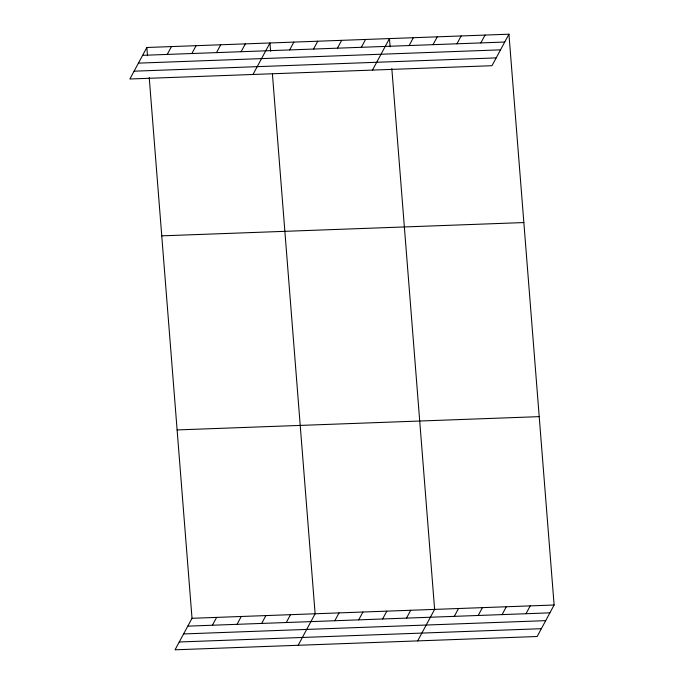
<?xml version="1.0" encoding="UTF-8"?>
<svg xmlns="http://www.w3.org/2000/svg" width="684" height="684" viewBox="0 0 684 684"><rect width="100%" height="100%" fill="white"/><g stroke="black" fill="none" stroke-linecap="round" stroke-linejoin="round"><path stroke-width="1.03" d="M146.846 47.487L129.883 78.993L491.984 65.707L508.947 34.2L146.846 47.487L147.505 55.763M167.255 54.421L171.47 46.58M191.871 53.514L196.094 45.683M216.495 52.617L220.718 44.776M241.119 51.71L245.342 43.87M252.994 74.47L269.966 42.972L270.616 51.249M289.64 49.932L293.863 42.092M313.537 49.051L317.761 41.22M337.434 48.179L341.658 40.339M361.34 47.299L365.555 39.458M372.489 70.093L389.452 38.586L390.111 46.863M409.135 45.546L413.35 37.706M433.032 44.665L437.247 36.833M456.929 43.793L461.153 35.953M480.826 42.912L485.05 35.081M149.223 77.497L192.016 618.293L175.053 649.8L537.154 636.513L554.117 605.007L508.947 34.2M212.416 625.227L216.64 617.395M237.04 624.321L241.264 616.489M261.664 623.423L265.888 615.583M286.288 622.517L290.512 614.685M298.164 645.286L315.127 613.779L272.42 74.017M334.809 620.739L339.033 612.898M358.707 619.858L362.93 612.026M382.604 618.986L386.828 611.145M406.501 618.105L410.725 610.273M417.659 640.899L434.622 609.393L391.829 68.597M454.304 616.352L458.519 608.512M478.201 615.472L482.417 607.64M502.099 614.6L506.314 606.759M525.996 613.719L530.22 605.887M142.631 55.327L504.724 42.04M138.424 63.133L500.517 49.846M134.09 71.179L496.191 57.892M161.757 235.852L523.85 222.565M177.113 429.928L539.206 416.642M192.016 618.293L554.117 605.007M187.801 626.134L549.893 612.847M183.594 633.94L545.687 620.653M179.259 641.985L541.36 628.699"/></g></svg>
